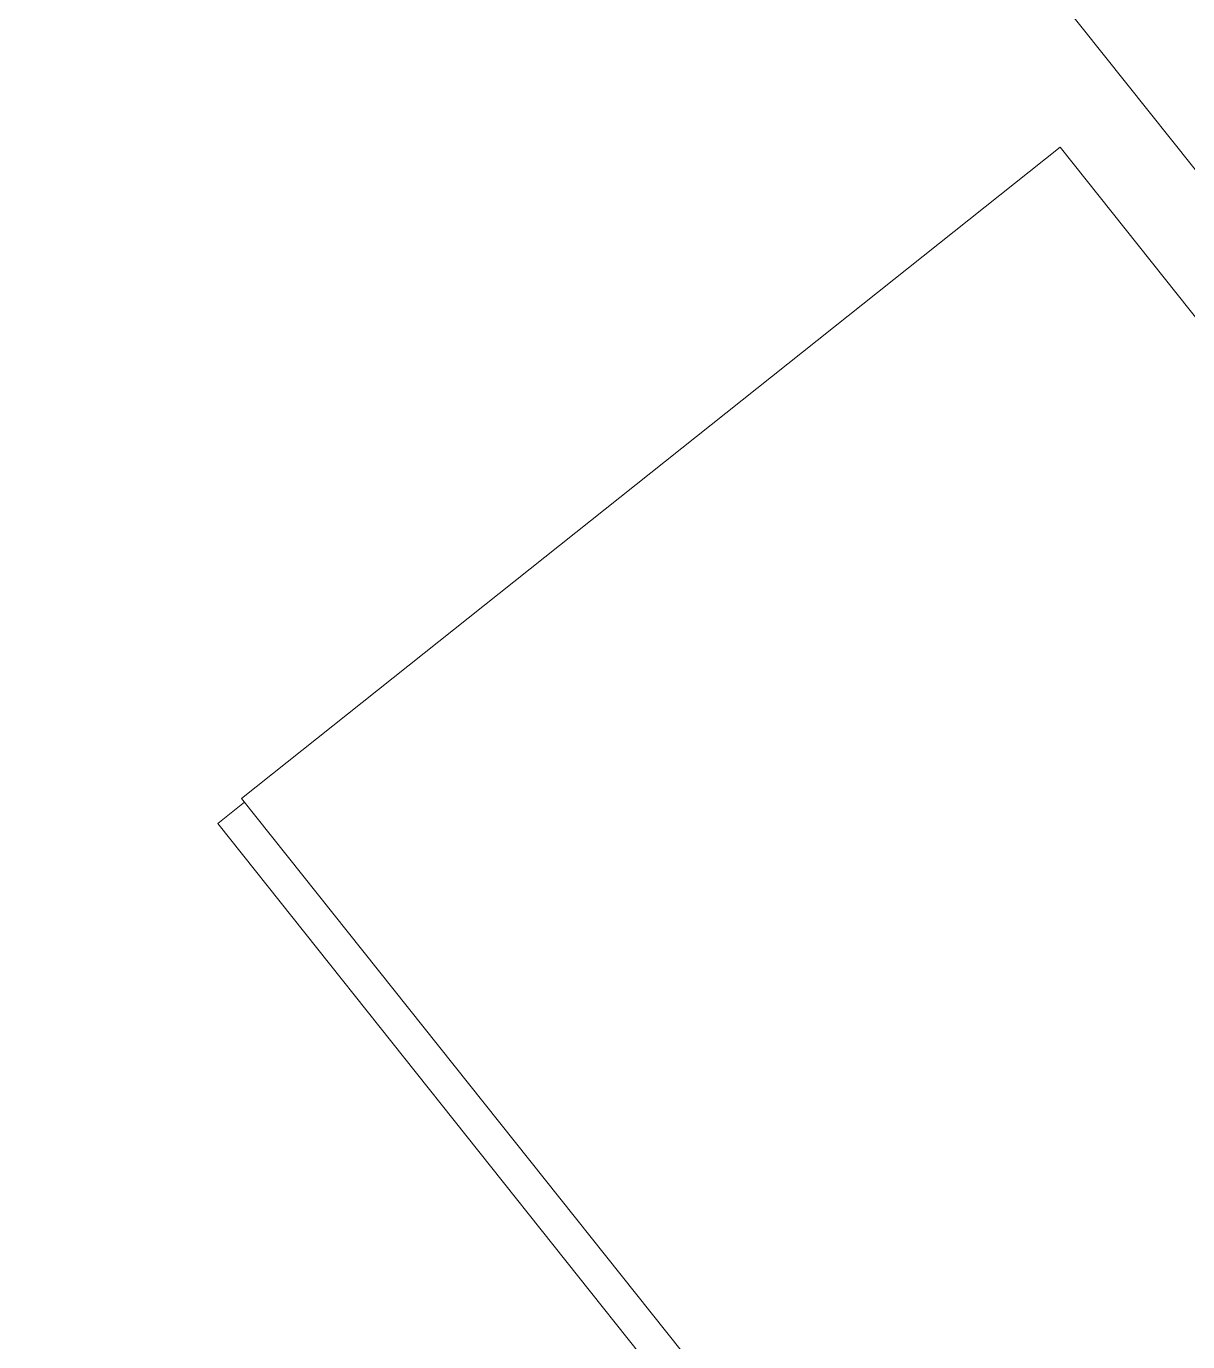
# Model space of a CAD drawing. Header units: millimetres. Extents: x 0 to 57242, y -59538 to 11130.
# Drawn here: x 21473 to 22083, y -19260 to -18568 of the extents above; entities that cross this region are included whole.
import ezdxf

# ---------------------------------------------------------------- set-up
doc = ezdxf.new("R2010")
doc.units = ezdxf.units.MM
doc.layers.add('A-GLAZ-CWMG', color=51, linetype='Continuous', lineweight=9)
doc.layers.add('G-IMPT', color=8, linetype='Continuous', lineweight=9)

# ---------------------------------------------------------------- blocks, each defined once
blk = doc.blocks.new('Rectangular Mullion - 64 x 128 rectangular-439873-Level 0')
at = {"layer": 'A-GLAZ-CWMG'}
blk.add_line((22406.82, -19044.62), (23316.07, -20186.93), dxfattribs=at)
blk = doc.blocks.new('Lockable wardrobe QBUS with clothes rail base frame 2020x800x570 mm - Family 10__C2-933737-Level 0')
at = {"layer": 'G-IMPT'}
for p, q in [((0, 567.95), (0.01, 567.95)), ((0, 567.95), (0.01, 17.97)), ((799.99, 567.95), (0.01, 567.95)), ((0.01, 567.95), (0.01, 17.97)), ((799.99, 17.97), (0.01, 17.97)), ((2.51, -0.05), (2.51, 17.96)), ((398.49, -0.05), (2.51, -0.05))]:
    blk.add_line(p, q, dxfattribs=at)
blk = doc.blocks.new('Lockable wardrobe QBUS with clothes rail base frame 2020x800x570 mm - Family 10__C1-933738-Level 0')
blk.add_blockref('Lockable wardrobe QBUS with clothes rail base frame 2020x800x570 mm - Family 10__C2-933737-Level 0', (0, 0))
blk = doc.blocks.new('Lockable wardrobe QBUS with clothes rail base frame 2020x800x570 mm - Family 10-933736-Level 0')
blk.add_blockref('Lockable wardrobe QBUS with clothes rail base frame 2020x800x570 mm - Family 10__C1-933738-Level 0', (0, 0))
blk = doc.blocks.new('Lockable wardrobe QBUS with clothes rail base frame 2020x800x570 mm - Lockable wardrobe QBUS with clothes rail base frame 2020x800x570 mm-933742-Level 0')
blk.add_blockref('Lockable wardrobe QBUS with clothes rail base frame 2020x800x570 mm - Family 10-933736-Level 0', (0, 0))

msp = doc.modelspace()

# ---------------------------------------------------------------- block references
at = {"layer": 'A-GLAZ-CWMG'}
msp.add_blockref('Rectangular Mullion - 64 x 128 rectangular-439873-Level 0', (-934.17, 1173.6), dxfattribs=at)
at = {"layer": 'G-IMPT', "rotation": 308.5192620818404}
msp.add_blockref('Lockable wardrobe QBUS with clothes rail base frame 2020x800x570 mm - Lockable wardrobe QBUS with clothes rail base frame 2020x800x570 mm-933742-Level 0', (21571.8, -18985.05), dxfattribs=at)

doc.saveas('drawing.dxf')
